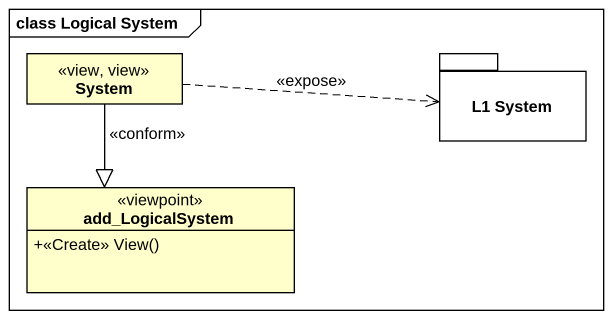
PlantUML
@startuml
mainframe class Logical System
hide circle
hide empty members
skinparam classAttributeIconSize 0
class System <<view, view>>
package "L1 System" as L1_System {
}
class add_LogicalSystem <<viewpoint>> {
  +<<Create>> View()
}
System .right.> L1_System : <<expose>>
System --|> add_LogicalSystem : <<conform>>
@enduml
